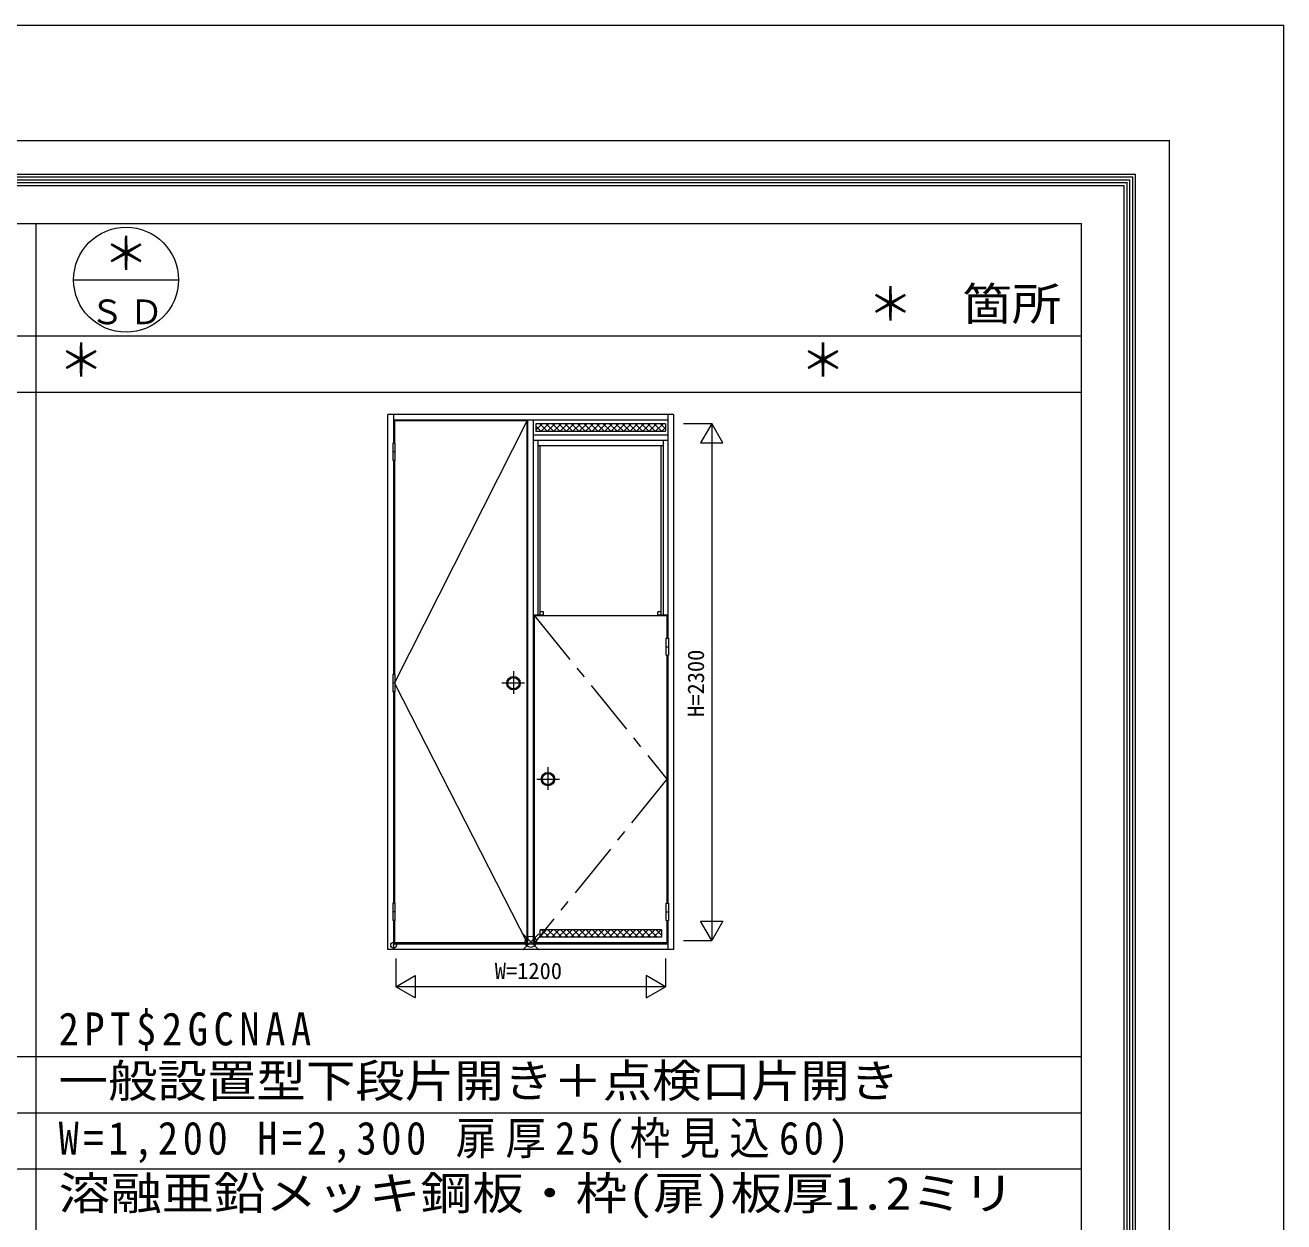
# Model space of a CAD drawing. Units: millimetres, scale not verified. Extents: x -14862 to 14850, y -10512 to 10500.
# Drawn here: x 9251 to 14850, y 5178 to 10500 of the extents above; entities that cross this region are included whole.
import ezdxf
from ezdxf.enums import TextEntityAlignment as Align

# ---------------------------------------------------------------- set-up
doc = ezdxf.new("R2010")
doc.units = ezdxf.units.MM
doc.header["$LTSCALE"] = 50
doc.header["$PDMODE"] = 32
doc.header["$PDSIZE"] = 25
doc.linetypes.add('CHAIN1', pattern=[8, 5, -1, 1, -1])
doc.layers.add('0-0_0', color=7, linetype='Continuous')
for name, color, linetype, lineweight in [('0-1_USER1', 7, 'Continuous', 9), ('0-3_YKK_11', 7, 'Continuous', 9), ('0-4_YKK_12', 2, 'Continuous', 9), ('0-5_YSS_K', 4, 'Continuous', 9), ('0-6_YKK_13', 3, 'Continuous', 9)]:
    doc.layers.add(name, color=color, linetype=linetype, lineweight=lineweight)
doc.styles.add('ＭＳ ゴシック', font='')
doc.styles.get('ＭＳ ゴシック').set_extended_font_data('MS Gothic')

msp = doc.modelspace()

# ---------------------------------------------------------------- linework, layer by layer
at = {"layer": '0-1_USER1'}
for p, q in [((-14850, 10500), (14850, 10500)), ((14850, -10500), (14850, 10500)), ((-14340.23, 9987.41), (14340.79, 9987.41)), ((14340.79, -9999.25), (14340.79, 9987.41)), ((-14190.23, 9837.97), (14190.23, 9837.97)), ((-14177.82, 9825.57), (14177.82, 9825.57)), ((-14164.85, 9812.59), (14165.42, 9812.59)), ((-14152.44, 9799.62), (14152.45, 9799.62)), ((14152.45, -9812.03), (14152.45, 9799.62)), ((14165.42, -9825), (14165.42, 9812.59)), ((14177.82, -9837.41), (14177.82, 9825.57)), ((14190.23, -9849.81), (14190.23, 9837.97)), ((-14140.04, 9787.22), (14140.04, 9787.22)), ((14140.04, -9799.06), (14140.04, 9787.22)), ((-13949.96, 9617.94), (13950.04, 9617.94)), ((9300.04, -8247.06), (9300.04, 9617.94)), ((13950.04, -8247.06), (13950.04, 9617.94)), ((9466.7, 9367.94), (9933.37, 9367.94)), ((-13949.96, 9117.94), (13950.04, 9117.94)), ((-13949.96, 8867.94), (13950.04, 8867.94)), ((-13949.96, 5912.94), (13950.04, 5912.94)), ((-13949.96, 5662.94), (13950.04, 5662.94)), ((-13949.96, 5412.94), (13950.04, 5412.94))]:
    msp.add_line(p, q, dxfattribs=at)
msp.add_circle((9700.04, 9367.94), 233.33, dxfattribs=at)
at = {"layer": '0-3_YKK_11'}
for p, q in [((11464.68, 6458.79), (11535.39, 6388.08)), ((11464.68, 6388.08), (11535.39, 6458.79))]:
    msp.add_line(p, q, dxfattribs=at)
msp.add_circle((11500.04, 6423.44), 25, dxfattribs=at)
at = {"layer": '0-4_YKK_12'}
for p, q in [((12180.04, 8728.44), (12305.04, 8728.44)), ((12305.04, 8728.44), (12305.04, 6428.44)), ((12255.04, 8641.83), (12355.04, 8641.83)), ((12180.04, 6428.44), (12305.04, 6428.44)), ((10900.04, 6348.43), (10900.04, 6223.44)), ((12100.04, 6348.43), (12100.04, 6223.44)), ((12100.04, 6223.44), (10900.04, 6223.44))]:
    msp.add_line(p, q, dxfattribs=at)
msp.add_lwpolyline([(12355.04, 8641.83), (12305.04, 8728.44), (12255.04, 8641.83)], dxfattribs=at)
for points in [[(12255.04, 6515.04), (12355.04, 6515.04), (12305.04, 6428.44)], [(10986.64, 6173.44), (10900.04, 6223.44), (10986.64, 6273.44)], [(12013.44, 6173.44), (12100.04, 6223.44), (12013.44, 6273.44)]]:
    msp.add_lwpolyline(points, close=True, dxfattribs=at)
at = {"layer": '0-5_YSS_K'}
for p, q in [((10865.04, 6388.44), (10865.04, 8768.44)), ((12135.04, 8768.44), (10865.04, 8768.44)), ((10890.04, 8768.44), (10890.04, 8640.44)), ((12110.04, 8743.44), (10890.04, 8743.44)), ((11483.54, 8740.43), (10894.04, 8740.43)), ((10894.04, 8740.43), (10894.04, 8640.44)), ((10897.04, 7579.96), (11483.54, 8740.43)), ((11483.54, 6418.44), (11483.54, 8740.43)), ((11487.54, 6413.44), (11487.54, 8743.44)), ((11512.54, 6413.44), (11512.54, 8743.44)), ((12110.04, 8768.44), (12110.04, 7773.55)), ((12135.04, 8768.44), (12135.04, 6388.44)), ((11512.54, 8678.44), (12110.04, 8678.44)), ((11522.54, 8727.44), (11522.54, 8694.44)), ((12100.04, 8727.44), (11522.54, 8727.44)), ((11551.07, 8727.44), (11522.54, 8698.91)), ((11544.61, 8694.44), (11522.54, 8716.51)), ((11522.54, 8694.44), (12100.04, 8694.44)), ((11572.89, 8694.44), (11539.89, 8727.44)), ((11579.35, 8727.44), (11546.35, 8694.44)), ((11601.18, 8694.44), (11568.18, 8727.44)), ((11607.64, 8727.44), (11574.64, 8694.44)), ((11629.46, 8694.44), (11596.46, 8727.44)), ((11635.92, 8727.44), (11602.92, 8694.44)), ((11657.74, 8694.44), (11624.74, 8727.44)), ((11664.21, 8727.44), (11631.21, 8694.44)), ((11686.03, 8694.44), (11653.03, 8727.44)), ((11692.49, 8727.44), (11659.49, 8694.44)), ((11714.31, 8694.44), (11681.31, 8727.44)), ((11720.77, 8727.44), (11687.78, 8694.44)), ((11742.6, 8694.44), (11709.6, 8727.44)), ((11749.06, 8727.44), (11716.06, 8694.44)), ((11770.88, 8694.44), (11737.88, 8727.44)), ((11777.34, 8727.44), (11744.34, 8694.44)), ((11799.17, 8694.44), (11766.17, 8727.44)), ((11805.63, 8727.44), (11772.63, 8694.44)), ((11827.45, 8694.44), (11794.45, 8727.44)), ((11833.91, 8727.44), (11800.91, 8694.44)), ((11855.74, 8694.44), (11822.73, 8727.44)), ((11862.2, 8727.44), (11829.19, 8694.44)), ((11884.02, 8694.44), (11851.02, 8727.44)), ((11890.48, 8727.44), (11857.48, 8694.44)), ((11912.3, 8694.44), (11879.3, 8727.44)), ((11918.77, 8727.44), (11885.77, 8694.44)), ((11940.59, 8694.44), (11907.59, 8727.44)), ((11947.05, 8727.44), (11914.05, 8694.44)), ((11968.87, 8694.44), (11935.87, 8727.44)), ((11975.33, 8727.44), (11942.33, 8694.44)), ((11997.16, 8694.44), (11964.16, 8727.44)), ((12003.62, 8727.44), (11970.62, 8694.44)), ((12025.44, 8694.44), (11992.44, 8727.44)), ((12031.9, 8727.44), (11998.9, 8694.44)), ((12053.72, 8694.44), (12020.72, 8727.44)), ((12060.19, 8727.44), (12027.19, 8694.44)), ((12082.01, 8694.44), (12049.01, 8727.44)), ((12088.47, 8727.44), (12055.47, 8694.44)), ((12100.04, 8704.69), (12077.29, 8727.44)), ((12100.04, 8710.72), (12083.75, 8694.44)), ((12100.04, 8727.44), (12100.04, 8694.44)), ((12110.04, 8653.44), (11512.54, 8653.44)), ((11532.54, 7876.55), (11532.54, 8653.44)), ((12090.04, 8628.43), (11532.54, 8628.43)), ((11542.54, 7876.55), (11542.54, 8628.43)), ((12080.04, 7876.55), (12080.04, 8628.43)), ((12090.04, 7876.55), (12090.04, 8653.44)), ((10890.04, 8564.44), (10890.04, 7611.44)), ((10894.04, 8564.44), (10894.04, 7611.44)), ((11557.54, 7876.55), (11512.54, 7876.55)), ((11516.54, 6418.44), (11516.54, 7873.55)), ((12106.04, 7873.55), (11516.54, 7873.55)), ((11557.54, 7891.55), (11542.54, 7891.55)), ((11557.54, 7876.55), (11557.54, 7891.55)), ((12080.04, 7891.55), (12065.04, 7891.55)), ((12065.04, 7876.55), (12065.04, 7891.55)), ((12110.04, 7876.55), (12065.04, 7876.55)), ((12106.04, 7873.55), (12106.04, 7773.55)), ((12106.04, 7697.55), (12106.04, 6594.44)), ((12110.04, 7697.55), (12110.04, 6594.44)), ((10897.04, 7566.91), (11483.54, 6418.44)), ((10890.04, 7535.44), (10890.04, 6594.44)), ((10894.04, 7535.44), (10894.04, 6594.44)), ((10890.04, 6518.44), (10890.04, 6388.44)), ((10894.04, 6518.44), (10894.04, 6418.44)), ((12106.04, 6518.44), (12106.04, 6418.44)), ((12110.04, 6518.44), (12110.04, 6388.44)), ((12081.04, 6476.44), (11541.54, 6476.44)), ((11541.54, 6443.44), (11541.54, 6476.44)), ((11570.64, 6476.44), (11541.54, 6447.34)), ((11553.32, 6443.44), (11541.54, 6455.22)), ((12081.04, 6443.44), (11541.54, 6443.44)), ((11581.61, 6443.44), (11548.61, 6476.44)), ((11598.92, 6476.44), (11565.92, 6443.44)), ((11609.89, 6443.44), (11576.89, 6476.44)), ((11627.21, 6476.44), (11594.21, 6443.44)), ((11638.18, 6443.44), (11605.18, 6476.44)), ((11655.49, 6476.44), (11622.49, 6443.44)), ((11666.46, 6443.44), (11633.46, 6476.44)), ((11683.78, 6476.44), (11650.78, 6443.44)), ((11694.74, 6443.44), (11661.74, 6476.44)), ((11694.74, 6443.44), (11661.74, 6476.44)), ((11712.06, 6476.44), (11679.06, 6443.44)), ((11723.03, 6443.44), (11690.03, 6476.44)), ((11740.34, 6476.44), (11707.34, 6443.44)), ((11751.31, 6443.44), (11718.31, 6476.44)), ((11768.63, 6476.44), (11735.63, 6443.44)), ((11779.6, 6443.44), (11746.6, 6476.44)), ((11796.91, 6476.44), (11763.91, 6443.44)), ((11807.88, 6443.44), (11774.88, 6476.44)), ((11825.19, 6476.44), (11792.2, 6443.44)), ((11836.17, 6443.44), (11803.17, 6476.44)), ((11853.48, 6476.44), (11820.48, 6443.44)), ((11864.45, 6443.44), (11831.45, 6476.44)), ((11881.77, 6476.44), (11848.77, 6443.44)), ((11892.74, 6443.44), (11859.74, 6476.44)), ((11910.05, 6476.44), (11877.05, 6443.44)), ((11921.02, 6443.44), (11888.02, 6476.44)), ((11938.33, 6476.44), (11905.33, 6443.44)), ((11949.3, 6443.44), (11916.3, 6476.44)), ((11966.62, 6476.44), (11933.62, 6443.44)), ((11977.59, 6443.44), (11944.59, 6476.44)), ((11994.9, 6476.44), (11961.9, 6443.44)), ((12005.87, 6443.44), (11972.87, 6476.44)), ((12023.19, 6476.44), (11990.19, 6443.44)), ((12034.16, 6443.44), (12001.16, 6476.44)), ((12051.47, 6476.44), (12018.47, 6443.44)), ((12062.44, 6443.44), (12029.44, 6476.44)), ((12079.75, 6476.44), (12046.75, 6443.44)), ((12081.04, 6453.12), (12057.72, 6476.44)), ((12081.04, 6476.44), (12081.04, 6443.44)), ((12135.04, 6388.44), (10865.04, 6388.44)), ((12106.04, 6413.44), (10890.04, 6413.44)), ((11483.54, 6418.44), (10894.04, 6418.44)), ((12110.04, 6413.44), (11490.04, 6413.44)), ((12106.04, 6418.44), (11516.54, 6418.44))]:
    msp.add_line(p, q, dxfattribs=at)
at = {"layer": '0-5_YSS_K', "linetype": 'CHAIN1'}
for p, q in [((11516.54, 7873.55), (12106.04, 7146.89)), ((12106.04, 7146.89), (11516.54, 6418.44))]:
    msp.add_line(p, q, dxfattribs=at)
at = {"layer": '0-5_YSS_K'}
msp.add_point((10890.04, 6408.44), dxfattribs=at)
at = {"layer": '0-6_YKK_13'}
for p, q in [((10897.04, 8640.44), (10887.04, 8640.44)), ((10887.04, 8640.44), (10887.04, 8564.44)), ((10897.04, 8564.44), (10897.04, 8640.44)), ((10897.04, 8602.44), (10887.04, 8602.44)), ((10897.04, 8564.44), (10887.04, 8564.44)), ((12103.04, 7773.55), (12113.04, 7773.55)), ((12103.04, 7697.55), (12103.04, 7773.55)), ((12103.04, 7735.55), (12113.04, 7735.55)), ((12113.04, 7773.55), (12113.04, 7697.55)), ((12103.04, 7697.55), (12113.04, 7697.55)), ((10887.04, 7611.44), (10887.04, 7535.44)), ((10897.04, 7611.44), (10887.04, 7611.44)), ((10897.04, 7573.44), (10887.04, 7573.44)), ((10897.04, 7535.44), (10897.04, 7611.44)), ((10897.04, 7535.44), (10887.04, 7535.44)), ((10887.04, 6594.44), (10887.04, 6518.44)), ((10897.04, 6594.44), (10887.04, 6594.44)), ((10897.04, 6556.44), (10887.04, 6556.44)), ((10897.04, 6518.44), (10897.04, 6594.44)), ((12103.04, 6518.44), (12103.04, 6594.44)), ((12103.04, 6594.44), (12113.04, 6594.44)), ((12103.04, 6556.44), (12113.04, 6556.44)), ((12113.04, 6594.44), (12113.04, 6518.44)), ((10897.04, 6518.44), (10887.04, 6518.44)), ((12103.04, 6518.44), (12113.04, 6518.44))]:
    msp.add_line(p, q, dxfattribs=at)
at = {"layer": '0-6_YKK_13', "linetype": 'CHAIN1'}
for p, q in [((11423.48, 7627.1), (11423.48, 7526.01)), ((11473.08, 7573.44), (11371.99, 7573.44)), ((11576.6, 7200.55), (11576.6, 7099.46)), ((11527, 7146.89), (11628.08, 7146.89))]:
    msp.add_line(p, q, dxfattribs=at)
at = {"layer": '0-6_YKK_13'}
for centre, radius in [((11423.48, 7573.44), 30), ((11423.48, 7573.44), 25), ((11576.6, 7146.89), 30), ((11576.6, 7146.89), 25)]:
    msp.add_circle(centre, radius, dxfattribs=at)

# ---------------------------------------------------------------- texts
at = {"layer": '0-0_0', "style": 'ＭＳ ゴシック'}
for p in [(9600.04, 9367.94), (13000.04, 9142.94), (9400.04, 8892.94), (12700.04, 8892.94)]:
    msp.add_text('＊', height=146.6, dxfattribs=at).set_placement(p, align=Align.BOTTOM_LEFT)
for s, width, p in [('一般設置型下段片開き＋点検口片開き', 1.1, (9400.04, 5687.94)), ('溶融亜鉛メッキ鋼板・枠(扉)板厚1.2ミリ', 1.15, (9400.04, 5187.94))]:
    msp.add_text(s, height=146.6, dxfattribs=dict(at, width=width)).set_placement(p, align=Align.BOTTOM_LEFT)
at = {"layer": '0-0_0', "char_height": 146.6, "attachment_point": 7, "style": 'ＭＳ ゴシック'}
for s, insert in [('\\T1.28;\\W0.9;2PT$2GCNAA', (9400.04, 5937.94)), ('\\T1.23;\\W0.9;W=1,200\\~H=2,300\\~扉厚25(枠見込60)', (9400.04, 5437.94))]:
    msp.add_mtext(s, dxfattribs=dict(at, insert=insert))
at = {"layer": '0-1_USER1', "style": 'ＭＳ ゴシック', "width": 1.1}
msp.add_text('箇所', height=146.6, dxfattribs=at).set_placement((13420.04, 9142.94), align=Align.BOTTOM_LEFT)
at = {"layer": '0-1_USER1', "insert": (9540.04, 9167.94), "char_height": 110, "attachment_point": 7, "style": 'ＭＳ ゴシック'}
msp.add_mtext('\\T1.17;ＳＤ', dxfattribs=at)
at = {"layer": '0-4_YKK_12', "color": 4, "style": 'ＭＳ ゴシック'}
msp.add_text('H=2300', height=73.31, rotation=90, dxfattribs=at).set_placement((12293.04, 7423.44), align=Align.BOTTOM_LEFT)
msp.add_text('W=1200', height=73.31, dxfattribs=at).set_placement((11340.04, 6235.44), align=Align.BOTTOM_LEFT)

doc.saveas('drawing.dxf')
